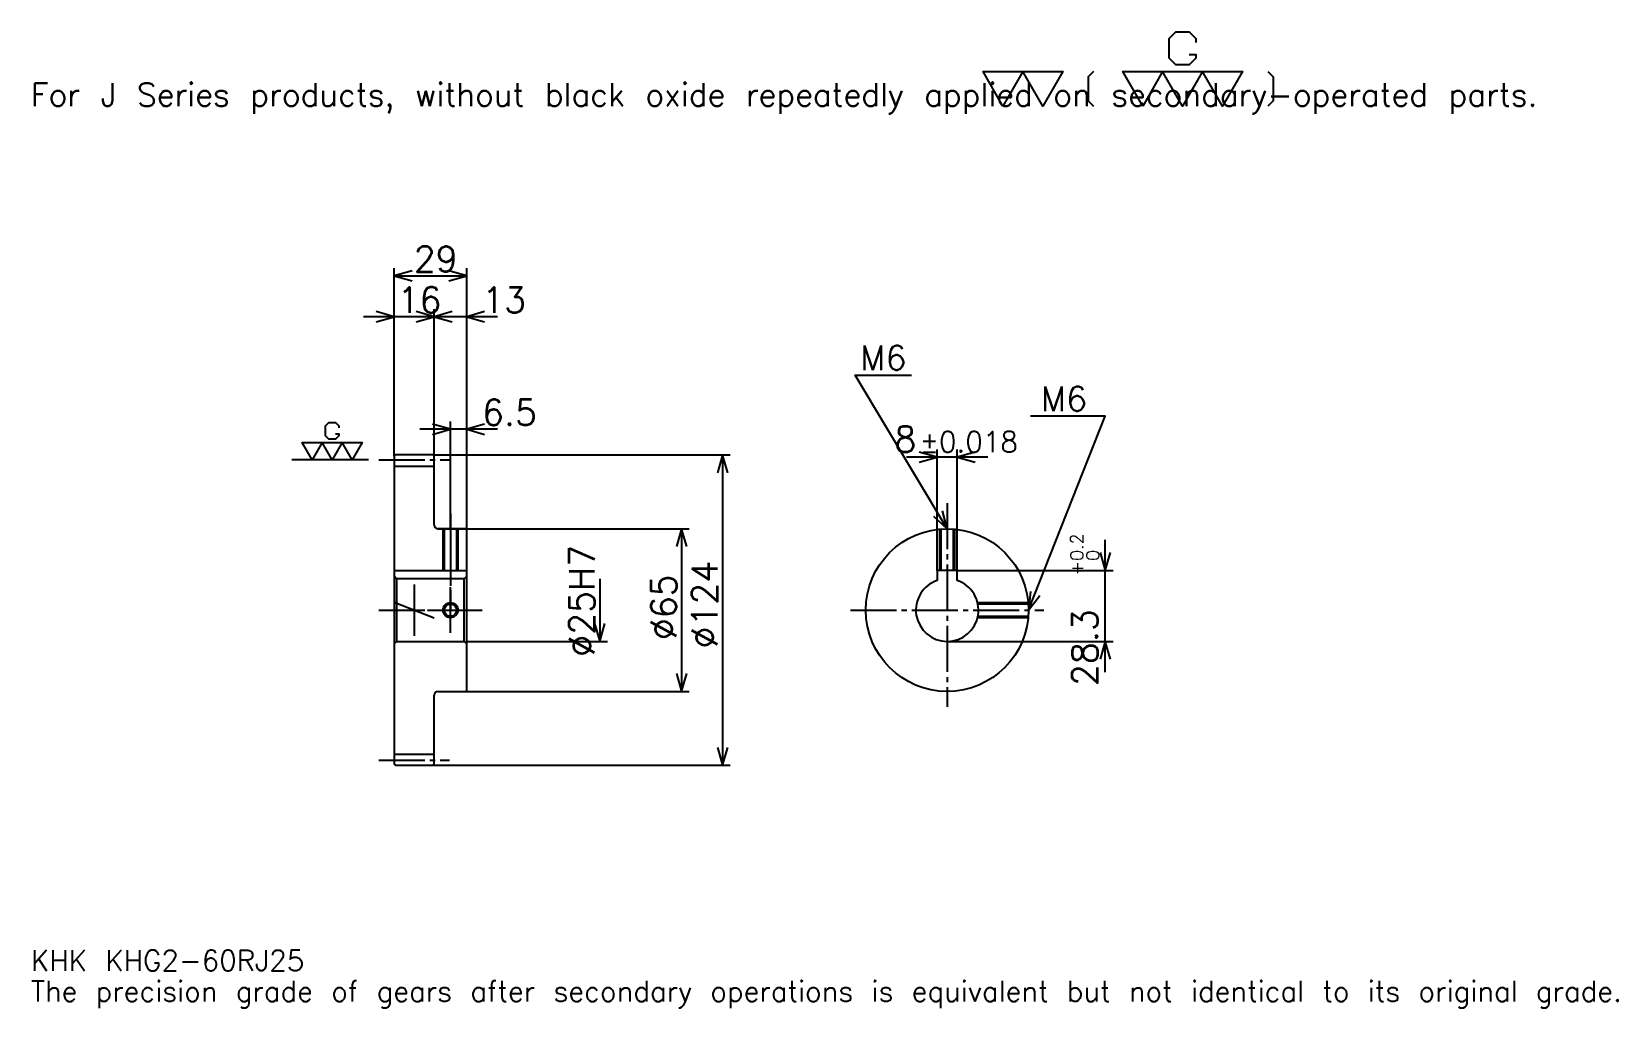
# Model space of a CAD drawing. Extents: x 21 to 654, y 7 to 398.
import ezdxf

# ---------------------------------------------------------------- set-up
doc = ezdxf.new("R2010")
doc.units = 0
doc.linetypes.add('DASHDOT', pattern=[24.521738, 18.391304, -2.043478, 2.043478, -2.043478])
doc.layers.get('0').update_dxf_attribs({"linetype": 'CONTINUOUS'})
doc.layers.add('DASHDOT', color=6, linetype='DASHDOT')
doc.styles.add('KANJI', font='TXT', dxfattribs={"bigfont": 'BIGFONT'})

msp = doc.modelspace()

# ---------------------------------------------------------------- linework, layer by layer
at = {"color": 5}
for p, q in [((165.521729, 228.543488), (165.521729, 303.130432)), ((165.521729, 300.065216), (194.521729, 300.065216)), ((194.521729, 228.543488), (194.521729, 303.130432)), ((181.521729, 228.543488), (181.521729, 286.782623)), ((193.782593, 283.717407), (153.260864, 283.717407)), ((206.782593, 283.717407), (169.260864, 283.717407)), ((188.021729, 228.543488), (188.021729, 241.826096)), ((206.782593, 238.76088), (175.760864, 238.76088)), ((165.521729, 228.043488), (165.521729, 228.543488)), ((181.021729, 228.543488), (194.521729, 228.543488)), ((181.521729, 228.043488), (181.521729, 228.543488)), ((188.021729, 199.043488), (188.021729, 228.543488)), ((188.021729, 199.043488), (188.021729, 228.543488)), ((194.521729, 228.543488), (299.760864, 228.543488)), ((194.521729, 198.543488), (194.521729, 228.543488)), ((296.695648, 228.543488), (296.695648, 104.543488)), ((382.413025, 182.343491), (382.413025, 230.717407)), ((390.413025, 182.343491), (390.413025, 230.717407)), ((402.673889, 227.652191), (370.152161, 227.652191)), ((183.021729, 199.043488), (194.521729, 199.043488)), ((194.521729, 199.043488), (283.413025, 199.043488)), ((280.347809, 199.043488), (280.347809, 134.043488)), ((449.565216, 141.782623), (449.565216, 194.604355)), ((247.652161, 179.043488), (247.652161, 154.043488)), ((390.413025, 182.343491), (452.630432, 182.343491)), ((194.521729, 154.043488), (250.717377, 154.043488)), ((386.413025, 154.043488), (452.630432, 154.043488)), ((183.021729, 134.043488), (194.521729, 134.043488)), ((194.521729, 134.043488), (283.413025, 134.043488)), ((181.021729, 104.543488), (194.521729, 104.543488)), ((194.521729, 104.543488), (299.760864, 104.543488))]:
    msp.add_line(p, q, dxfattribs=at)
at = {"color": 7}
for p, q in [((155.304337, 226.543488), (124.652161, 226.543488)), ((173.521729, 176.76088), (173.521729, 156.326096))]:
    msp.add_line(p, q, dxfattribs=at)
at = {"color": 4}
for p, q in [((165.521729, 224.043488), (181.521729, 224.043488)), ((165.521729, 182.343491), (194.521729, 182.343491)), ((166.521729, 179.043488), (166.521729, 154.043488)), ((193.521729, 179.043488), (194.521729, 180.043488)), ((193.521729, 154.043488), (194.521729, 153.043488)), ((165.521729, 109.043488), (181.521729, 109.043488))]:
    msp.add_line(p, q, dxfattribs=at)
at = {"color": 7}
for points in [[(483.078247, 388.546936), (485.734772, 388.546936), (485.734772, 386.953033), (483.078247, 384.296509), (477.765198, 384.296509), (475.108704, 386.953033), (475.108704, 394.922607), (477.765198, 397.579132), (483.078247, 397.579132), (485.734772, 394.922607), (485.734772, 393.328674)], [(408.695648, 367.82608), (400.726074, 381.639984), (432.60434, 381.639984), (424.634766, 367.82608), (416.665222, 381.639984), (408.695648, 367.82608)], [(444.824341, 381.639984), (442.699127, 379.514771), (442.699127, 369.951294), (444.824341, 367.82608)], [(464.482605, 367.82608), (456.513031, 381.639984), (504.330444, 381.639984), (496.36087, 367.82608), (488.391296, 381.639984), (480.421753, 367.82608), (472.452179, 381.639984), (464.482605, 367.82608)], [(514.425232, 381.639984), (516.550415, 379.514771), (516.550415, 369.951294), (514.425232, 367.82608)], [(142.123901, 236.903931), (143.452164, 236.903931), (143.452164, 236.106964), (142.123901, 234.778702), (139.467377, 234.778702), (138.139114, 236.106964), (138.139114, 240.091751), (139.467377, 241.420013), (142.123901, 241.420013), (143.452164, 240.091751), (143.452164, 239.2948)], [(132.82608, 226.543488), (128.841293, 233.450439), (152.749985, 233.450439), (148.765213, 226.543488), (144.780426, 233.450439), (140.795639, 226.543488), (136.810852, 233.450439), (132.82608, 226.543488)]]:
    msp.add_lwpolyline(points, dxfattribs=at)
at = {"color": 5}
for points in [[(172.673904, 302.108704), (165.521729, 300.065216), (172.673904, 298.021729)], [(187.369553, 298.021729), (194.521729, 300.065216), (187.369553, 302.108704)], [(158.369553, 281.67392), (165.521729, 283.717407), (158.369553, 285.760864)], [(174.369553, 281.67392), (181.521729, 283.717407), (174.369553, 285.760864)], [(188.673904, 285.760864), (181.521729, 283.717407), (188.673904, 281.67392)], [(201.673904, 285.760864), (194.521729, 283.717407), (201.673904, 281.67392)], [(386.413025, 199.043488), (349.630432, 260.347839), (372.108704, 260.347839)], [(180.869553, 236.717407), (188.021729, 238.76088), (180.869553, 240.804352)], [(201.673904, 240.804352), (194.521729, 238.76088), (201.673904, 236.717407)], [(418.913025, 166.543488), (449.565216, 244), (419.730408, 244)], [(298.739136, 221.391312), (296.695648, 228.543488), (294.652161, 221.391312)], [(375.260864, 225.608704), (382.413025, 227.652191), (375.260864, 229.695663)], [(397.565216, 229.695663), (390.413025, 227.652191), (397.565216, 225.608704)], [(380.981018, 204.125061), (386.413025, 199.043488), (384.485535, 206.227783)], [(282.391296, 191.891312), (280.347809, 199.043488), (278.304321, 191.891312)], [(447.521729, 189.495667), (449.565216, 182.343491), (451.608704, 189.495667)], [(419.644714, 173.945786), (418.913025, 166.543488), (423.444916, 172.44191)], [(245.608673, 161.195663), (247.652161, 154.043488), (249.695648, 161.195663)], [(451.608704, 146.891312), (449.565216, 154.043488), (447.521729, 146.891312)], [(278.304321, 141.195663), (280.347809, 134.043488), (282.391296, 141.195663)], [(294.652161, 111.695663), (296.695648, 104.543488), (298.739136, 111.695663)]]:
    msp.add_lwpolyline(points, dxfattribs=at)
at = {"color": 4}
for points in [[(181.521729, 200.543488), (181.521729, 228.043488), (181.021729, 228.543488), (166.021729, 228.543488), (165.521729, 228.043488), (165.521729, 153.043488)], [(183.021729, 134.043488), (194.021729, 134.043488), (194.521729, 134.543488), (194.521729, 198.543488), (194.021729, 199.043488), (183.021729, 199.043488)], [(185.021729, 199.043488), (185.021729, 182.343491)], [(185.561737, 199.043488), (185.561737, 182.343491)], [(190.48172, 199.043488), (190.48172, 182.343491)], [(191.021729, 199.043488), (191.021729, 182.343491)], [(383.413025, 182.343491), (383.413025, 198.904724)], [(383.953033, 182.343491), (383.953033, 198.950256)], [(388.873047, 182.343491), (388.873047, 198.950256)], [(389.413025, 182.343491), (389.413025, 198.904724)], [(165.521729, 153.043488), (166.521729, 154.043488), (193.521729, 154.043488), (193.521729, 179.043488), (166.521729, 179.043488), (165.521729, 180.043488)], [(390.413025, 178.3862), (390.413025, 182.343491), (382.413025, 182.343491), (382.413025, 178.3862)], [(398.547699, 169.543488), (418.774292, 169.543488)], [(398.668579, 169.003494), (418.819824, 169.003494)], [(398.547699, 163.543488), (418.774292, 163.543488)], [(398.668579, 164.083481), (418.819824, 164.083481)], [(165.521729, 153.043488), (165.521729, 105.043488), (166.021729, 104.543488), (181.021729, 104.543488), (181.521729, 105.043488), (181.521729, 132.543488)]]:
    msp.add_lwpolyline(points, dxfattribs=at)
for centre, radius in [((386.413025, 166.543488), 32.5), ((188.021729, 166.543488), 2.46)]:
    msp.add_circle(centre, radius, dxfattribs=at)
at = {"color": 7}
msp.add_circle((188.021729, 166.543488), 3, dxfattribs=at)
at = {"color": 4}
for centre, radius, start, end in [((183.021729, 200.543488), 1.5, 180, 270), ((386.413025, 166.543488), 12.5, 108.662925185, 71.337074815), ((183.021729, 132.543488), 1.5, 90, 180)]:
    msp.add_arc(centre, radius, start, end, dxfattribs=at)
at = {"layer": 'DASHDOT', "color": 7}
for p, q in [((159.391296, 226.543488), (187.652161, 226.543488)), ((386.413025, 209.26088), (386.413025, 127.913055)), ((188.021729, 199.043488), (188.021729, 166.543488)), ((159.391296, 166.543488), (200.652161, 166.543488)), ((165.521729, 169.694778), (181.521729, 163.392197)), ((347.782593, 166.543488), (425.043457, 166.543488)), ((159.391296, 106.543488), (187.652161, 106.543488))]:
    msp.add_line(p, q, dxfattribs=at)
for points in [[(188.021729, 205.17392), (188.021729, 176.213058)], [(188.021729, 157.413055), (188.021729, 175.67392)], [(178.891296, 166.543488), (197.152161, 166.543488)]]:
    msp.add_lwpolyline(points, dxfattribs=at)

# ---------------------------------------------------------------- texts
at = {"color": 7, "style": 'KANJI'}
for s, height, p in [('For J Series products, without black oxide repeatedly applied on secondary-operated parts.', 9.195652, (20.434782, 367.82608)), ('29', 10.217391, (173.380417, 301.700012)), ('16', 10.217391, (166.880417, 285.352173)), ('13', 10.217391, (200.652161, 285.352173)), ('M6', 9.808696, (351.673889, 262.391296)), ('M6', 9.808696, (423.817383, 246.043488)), ('6.5', 10.217391, (200.652161, 240.39566)), ('8', 10.217391, (365.322327, 229.695663)), ('%%p0.018', 8.173913, (375.436279, 229.695663)), ('KHK KHG2-60RJ25', 8.173913, (20.434782, 22.47826)), ('The precision grade of gears after secondary operations is equivalent but not identical to its original grade.', 8.173913, (20.434782, 10.217391))]:
    msp.add_text(s, height=height, dxfattribs=at).set_placement(p)
for s, height, p in [('0.2', 5.108696, (440.778259, 186.176697)), ('%%c25H7', 10.217391, (245.608673, 147.896744)), ('%%c124', 10.217391, (294.652161, 151.217407)), ('+', 5.108696, (440.778259, 180.454956)), ('0', 5.108696, (447.113037, 186.176697)), ('%%c65', 10.217391, (278.304321, 154.538055)), ('28.3', 10.217391, (446.5, 136.230042))]:
    msp.add_text(s, height=height, rotation=90, dxfattribs=at).set_placement(p)

doc.saveas('drawing.dxf')
